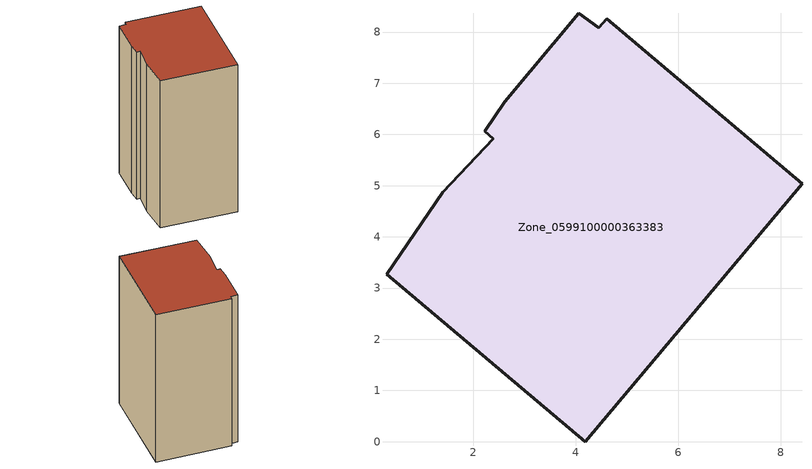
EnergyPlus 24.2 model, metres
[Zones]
Zone_0599100000363383
 floor ground (C_G): 4.44,8.09 4.61,8.26 8.42,5.04 4.18,0 0.3,3.27 1.4,4.87 2.38,5.91 2.22,6.07 2.61,6.64 4.06,8.37 z0.24
 wall outside (C_F): 0.3,3.27 4.18,0 8.42,5.04 4.61,8.26 4.44,8.09 4.06,8.37 2.61,6.64 2.22,6.07 2.38,5.91 1.4,4.87 0.3,3.27 z0.24:11.38
 roof outside (C_R): 4.61,8.26 4.44,8.09 4.06,8.37 2.61,6.64 2.22,6.07 2.38,5.91 1.4,4.87 0.3,3.27 4.18,0 8.42,5.04 z11.38
[BUILDING]
Pand.0599100000363383: North Axis=0; Terrain=City; Loads Convergence Tolerance Value=0.04; Temperature Convergence Tolerance Value=0.4; Solar Distribution=FullExterior; Maximum Number of Warmup Days=25; Minimum Number of Warmup Days=1
[Site:Location]
Rotterdam.The.Hague.AP_ZH_NLD Design_Conditions: Latitude=51.96; Longitude=4.45; Time Zone=1; Elevation=-4.5
[SITE:GROUNDTEMPERATURE:BUILDINGSURFACE]
18, 18, 18, 18, 18, 18, 18, 18, 18, 18, 18, 18
[MATERIAL] Thermal Absorptance=0.9; Solar Absorptance=0.7; Visible Absorptance=0.7
Name | Roughness | Thickness | Conductivity | Density | Specific Heat
G.TC.1992-2005 | MediumSmooth | 0.15 | 0.06 | 540 | 1210
F.TC.1992-2005 | Rough | 0.3 | 0.12 | 1920 | 840
R.TC.1992-2005 | MediumRough | 0.2 | 0.08 | 1500 | 1000
[CONSTRUCTION]
C_G: G.TC.1992-2005
C_F: F.TC.1992-2005
C_R: R.TC.1992-2005
[ZONE]
Zone_0599100000363383: Type=1; Multiplier=1; Ceiling Height=Autocalculate; Volume=Autocalculate; Floor Area=autocalculate; Part of Total Floor Area=Yes
[ZONEINFILTRATION:DESIGNFLOWRATE]
Infil_Zone_0599100000363383: Zone or ZoneList or Space or SpaceList=Zone_0599100000363383; Schedule=AlwaysOn; Design Flow Rate Calculation Method=Flow/Area; Flow Rate per Floor Area=0.0015; Constant Term Coefficient=1; Temperature Term Coefficient=0; Velocity Term Coefficient=0; Velocity Squared Term Coefficient=0
[HVACTEMPLATE:ZONE:IDEALLOADSAIRSYSTEM]
Zone_0599100000363383: Maximum Heating Supply Air Temperature=50; Minimum Cooling Supply Air Temperature=13; Maximum Heating Supply Air Humidity Ratio=0.0156; Minimum Cooling Supply Air Humidity Ratio=0.0077; Heating Limit=NoLimit; Cooling Limit=NoLimit; Dehumidification Control Type=ConstantSensibleHeatRatio; Cooling Sensible Heat Ratio=0.7; Dehumidification Setpoint=60; Humidification Control Type=None; Humidification Setpoint=30; Outdoor Air Method=None; Outdoor Air Flow Rate per Person=0.00944; Outdoor Air Flow Rate per Zone Floor Area=0; Outdoor Air Flow Rate per Zone=0; Demand Controlled Ventilation Type=None; Outdoor Air Economizer Type=NoEconomizer; Heat Recovery Type=None; Sensible Heat Recovery Effectiveness=0.7; Latent Heat Recovery Effectiveness=0.65
[ZONECONTROL:THERMOSTAT]
ThermostatControl_Zone_0599100000363383: Zone or ZoneList=Zone_0599100000363383; Control Type Schedule=DualSetpointControlType; Control 1=Thermostat_Zone_0599100000363383; Temperature Difference Between Cutout And Setpoint=0
[THERMOSTATSETPOINT:DUALSETPOINT]
Thermostat_Zone_0599100000363383: Heating Setpoint Temperature Schedule=HeatingSetpoint_Zone_0599100000363383; Cooling Setpoint Temperature Schedule=CoolingSetpoint_Zone_0599100000363383
[SCHEDULE:COMPACT]
HeatingSetpoint_Zone_0599100000363383: Through: 12/31, For: AllDays, Until: 24:00, 21
CoolingSetpoint_Zone_0599100000363383: Through: 12/31, For: AllDays, Until: 24:00, 24
DualSetpointControlType: Through: 12/31, For: AllDays, Until: 24:00, 4
AlwaysOn: Through: 12/31, For: AllDays, Until: 24:00, 1
